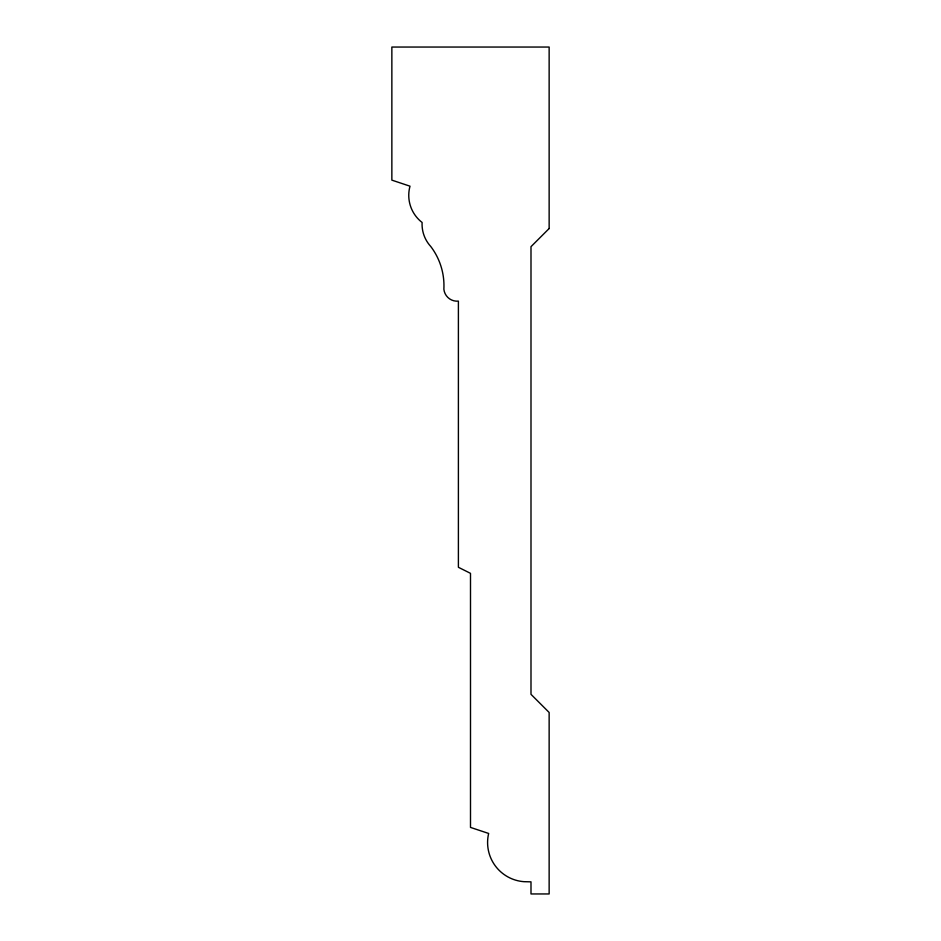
<?xml version="1.0" encoding="UTF-8"?>
<svg xmlns="http://www.w3.org/2000/svg" width="941" height="941" viewBox="0 0 941 941"><rect width="100%" height="100%" fill="white"/><g stroke="black" fill="none" stroke-linecap="round" stroke-linejoin="round"><path stroke-width="1.41" d="M549.144 228.534L530.995 246.671L530.995 694.329L549.144 712.466L549.144 893.95L530.995 893.95L530.995 881.846L523.972 881.682A39.275 39.275 0 0 1 488.65 833.455L470.5 827.41L470.5 573.34L458.396 567.294L458.396 301.12A13.28 13.28 0 0 1 443.87 289.181A64.858 64.858 0 0 0 430.743 246.471A32.888 32.888 0 0 1 422.109 222.476A34.252 34.252 0 0 1 410.005 186.189L391.856 180.131L391.856 47.05L549.144 47.05L549.144 228.534"/></g></svg>
